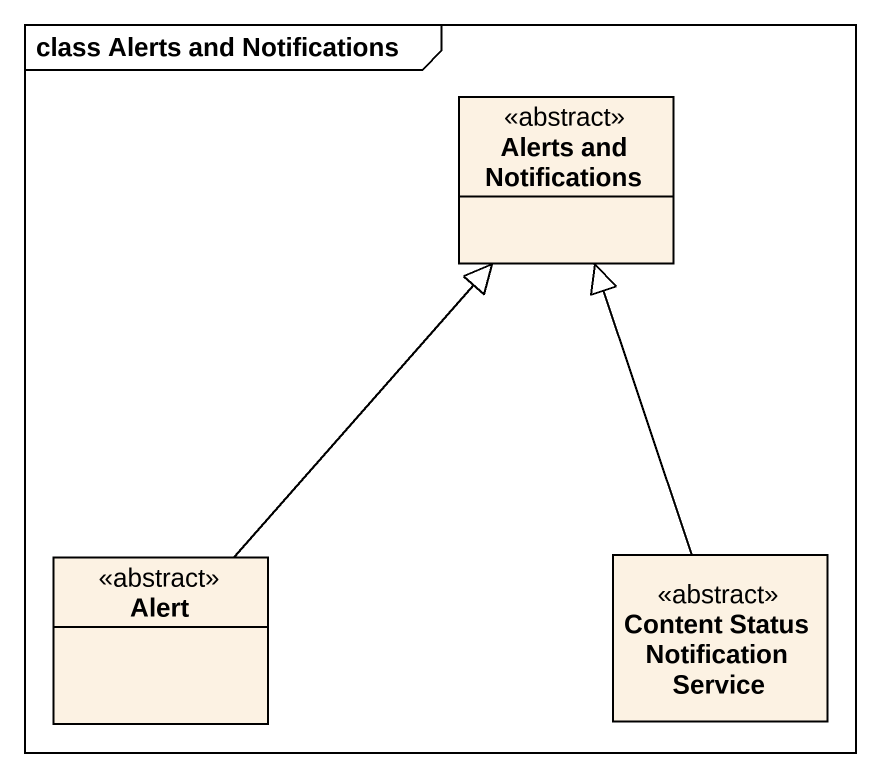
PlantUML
@startuml
mainframe class Alerts and Notifications
hide circle
hide empty members
class "Alerts and Notifications" as Alerts_and_Notifications <<abstract>>
class Alert <<abstract>>
class "Content Status Notification Service" as Content_Status_Notification <<abstract>>
Alert -up-|> Alerts_and_Notifications
Content_Status_Notification -up-|> Alerts_and_Notifications
@enduml
